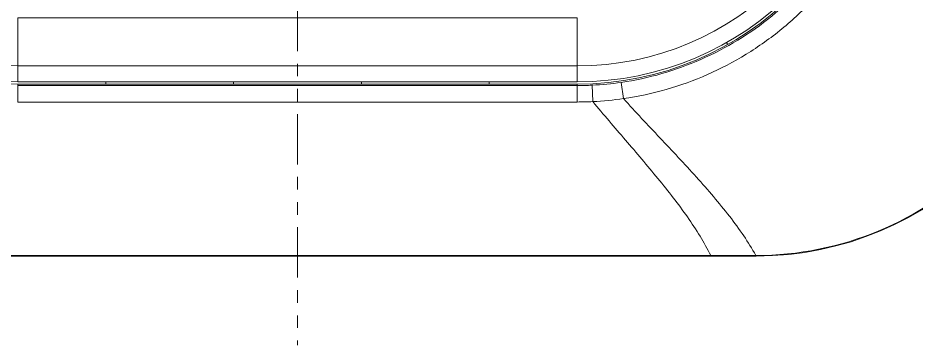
# Model space of a CAD drawing. Header units: millimetres. Extents: x -297 to 297, y -210 to 210.
# Drawn here: x -80.28 to -52.17, y 3.37 to 13.61 of the extents above; entities that cross this region are included whole.
import ezdxf

# ---------------------------------------------------------------- set-up
doc = ezdxf.new("R2010")
doc.units = ezdxf.units.MM
doc.linetypes.add('ACANSTGB', pattern=[0.354331, 0.15748, -0.03937, 0.03937, -0.03937, 0.03937, -0.03937])
doc.layers.get('0').update_dxf_attribs({"lineweight": 20})
doc.layers.add('剖面线层', color=4, linetype='Continuous', lineweight=18)

msp = doc.modelspace()

# ---------------------------------------------------------------- linework, layer by layer
at = {"color": 7, "linetype": 'Continuous', "lineweight": 15}
for p, q in [((-80.278, 11.607), (-80.278, 13.607)), ((-62.778, 13.607), (-80.278, 13.607)), ((-62.778, 11.607), (-62.778, 13.607)), ((-58.1, 12.839), (-58.072, 12.788)), ((-62.778, 12.107), (-80.278, 12.107)), ((-80.278, 11.607), (-62.778, 11.607)), ((-62.778, 11.537), (-80.278, 11.537)), ((-80.278, 11.537), (-80.278, 10.977)), ((-77.528, 11.607), (-77.528, 11.537)), ((-73.528, 11.537), (-73.528, 11.607)), ((-69.528, 11.607), (-69.528, 11.537)), ((-65.528, 11.537), (-65.528, 11.607)), ((-62.778, 10.977), (-62.778, 11.537)), ((-61.326, 11.082), (-61.398, 11.591)), ((-80.278, 11.492), (-62.778, 11.492)), ((-62.285, 10.989), (-62.309, 11.503)), ((-80.278, 10.977), (-62.778, 10.977)), ((-85.878, 6.157), (-57.178, 6.157)), ((-58.597, 6.175), (-84.459, 6.175)), ((-57.188, 6.175), (-58.597, 6.175)), ((-57.178, 6.175), (-57.188, 6.175)), ((-57.178, 6.157), (-57.178, 6.175))]:
    msp.add_line(p, q, dxfattribs=at)
for centre, radius, start, end in [((-80.278, 21.107), 9.57, 90, 270), ((-62.778, 21.107), 9.57, 270, 90), ((-80.278, 21.107), 9.5, 90, 270), ((-62.778, 21.107), 9.5, 270, 90), ((-80.278, 21.107), 9, 90, 270), ((-62.778, 21.107), 9, 270, 90), ((-57.178, 16.157), 10, 270, 0), ((-57.177, 16.156), 9.981, 269.9972, 0.0046), ((-62.778, 21.113), 9.621, 272.7927, 278.2439), ((-62.778, 21.117), 9.626, 269.9999, 272.7912), ((-62.778, 21.085), 10.108, 270.0001, 272.7964), ((-62.79, 21.103), 10.127, 272.857, 278.3128)]:
    msp.add_arc(centre, radius, start, end, dxfattribs=at)
for points, knots in [([(-53.73, 17.853), (-53.876, 17.446), (-54.226, 16.651), (-54.906, 15.541), (-55.725, 14.531), (-56.988, 13.342), (-58.859, 12.206), (-60.543, 11.715), (-61.398, 11.591)], [0, 0, 0, 0, 172.763848, 345.717042, 518.534535, 690.901405, 1036.593588, 1381.993481, 1381.993481, 1381.993481, 1381.993481]), ([(-53.249, 17.68), (-53.402, 17.251), (-53.771, 16.413), (-54.486, 15.242), (-55.352, 14.177), (-56.354, 13.24), (-57.473, 12.445), (-58.689, 11.808), (-59.979, 11.341), (-60.874, 11.147), (-61.326, 11.082)], [0, 0, 0, 0, 171.570912, 343.165441, 514.744867, 686.331459, 857.923514, 1029.499011, 1201.101745, 1372.673554, 1372.673554, 1372.673554, 1372.673554]), ([(-62.285, 10.989), (-61.951, 10.582), (-61.266, 9.786), (-60.414, 8.794), (-59.771, 7.989), (-59.327, 7.39), (-58.929, 6.79), (-58.699, 6.381), (-58.597, 6.175)], [0, 0, 0, 0, 274.064747, 547.981514, 681.635132, 811.542048, 936.706554, 1056.334305, 1056.334305, 1056.334305, 1056.334305]), ([(-57.188, 6.175), (-57.303, 6.385), (-57.564, 6.804), (-58.011, 7.415), (-58.51, 8.025), (-59.233, 8.846), (-60.187, 9.855), (-60.953, 10.667), (-61.326, 11.082)], [0, 0, 0, 0, 112.771678, 231.530073, 355.364538, 483.171021, 745.647197, 1007.921819, 1007.921819, 1007.921819, 1007.921819])]:
    msp.add_open_spline(points, degree=3, knots=knots, dxfattribs=at)
at = {"layer": '剖面线层', "color": 7, "linetype": 'ACANSTGB', "ltscale": 10}
msp.add_line((-71.528, 38.947), (-71.528, 3.372), dxfattribs=at)

doc.saveas('drawing.dxf')
